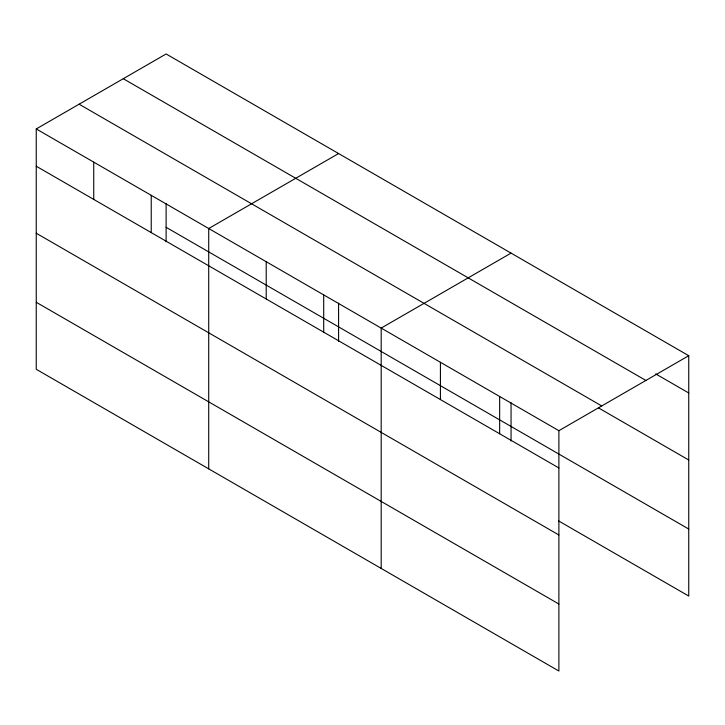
<?xml version="1.0" encoding="UTF-8"?>
<svg xmlns="http://www.w3.org/2000/svg" width="725" height="725" viewBox="0 0 725 725"><rect width="100%" height="100%" fill="white"/><g stroke="black" fill="none" stroke-linecap="round" stroke-linejoin="round"><path stroke-width="1.09" d="M558.884 534.978L558.884 430.686L36.25 128.941L36.25 369.288L558.884 671.033L558.884 534.978L36.25 233.233M558.631 520.931L688.75 596.059L688.75 355.712L166.116 53.967L36.25 128.941M338.584 153.546L208.718 228.52L208.718 468.867M511.052 253.116L381.187 328.09L381.187 568.436M558.884 430.686L688.75 355.712M655.735 373.928L688.75 392.986M123.259 78.708L645.893 380.453M79.107 104.201L601.741 405.946M598.442 407.867L688.75 460.003M166.116 227.306L688.75 529.042M36.25 166.224L558.884 467.96M36.25 302.28L558.884 604.016M511.052 402.683L511.052 440.972M499.652 396.484L499.652 433.767M440.419 362.292L440.419 399.566M338.584 303.104L338.584 341.393M323.703 294.903L323.703 332.177M266.211 261.707L266.211 298.99M166.116 203.535L166.116 241.824M151.226 195.324L151.226 232.607M93.742 162.137L93.742 199.411"/></g></svg>
